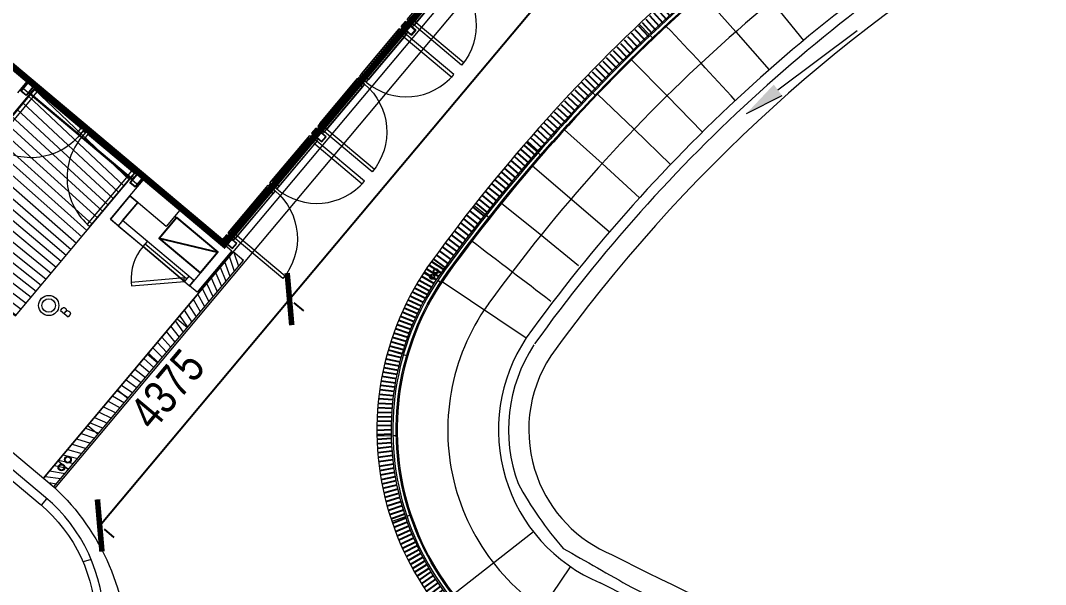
# Model space of a CAD drawing. Header units: millimetres. Extents: x 834140250 to 834644390, y 817877047 to 817987022.
# Drawn here: x 834621293 to 834636482, y 817934429 to 817942778 of the extents above; entities that cross this region are included whole.
import ezdxf

# ---------------------------------------------------------------- set-up
doc = ezdxf.new("R2010")
doc.units = ezdxf.units.MM
doc.header["$LTSCALE"] = 1000
doc.header["$MEASUREMENT"] = 0
doc.layers.get('Defpoints').update_dxf_attribs({"color": 150})
for name, color, linetype in [('3B52X-MAGP-P-L001_XB$0$VPA060_Hatch_Drainage', 8, 'Continuous'), ('3B52X-MAGP-P-L001_XB$0$VPA520_Drainage bldg', 8, 'Continuous'), ('3B52X-MAGP-P-L001_XB$0$VPA582_FS Equipment', 1, 'Continuous'), ('MGD031_1', 7, 'Continuous'), ('VPA040_Text', 3, 'Continuous')]:
    doc.layers.add(name, color=color, linetype=linetype)
doc.layers.add('3B52X-MAGP-P-ST01$0$VPA280_Structure', color=2, linetype='Continuous', lineweight=5)
doc.layers.add('VPAX', color=7, linetype='Continuous', lineweight=13)
doc.styles.add('1_2.5mm', font='arial.ttf', dxfattribs={"width": 0.8, "height": 0.0025})
doc.styles.add('3B52X-MAGP-P-L001_XB$0$adb-8094-p-ee002-n$0$Standard', font='romans.shx', dxfattribs={"width": 0.8})
doc.styles.add('Style-Arial', font='arial.ttf', dxfattribs={"width": 0.8})
doc.dimstyles.get("Standard").update_dxf_attribs({"dimtxt": 0.18, "dimasz": 0.18, "dimexe": 0.18, "dimexo": 0.06249999999999999, "dimgap": 0.09, "dimtad": 0, "dimtih": 1, "dimtoh": 1, "dimdec": 4, "dimzin": 1, "dimdsep": 46, "dimtxsty": '1_2.5mm', "dimcen": 0, "dimadec": 0, "dimazin": 0, "dimtfac": 1, "dimtdec": 4, "dimtofl": 0, "dimtmove": 0, "dimatfit": 3, "dimfxl": 0, "dimtolj": 1, "dimtzin": 1, "dimarcsym": 0})

# ---------------------------------------------------------------- blocks, each defined once
blk = doc.blocks.new('_ArchTick')
at = {"color": 0, "linetype": 'ByBlock', "const_width": 0.15}
blk.add_lwpolyline([(-0.5, -0.5), (0.5, 0.5)], dxfattribs=at)
blk = doc.blocks.new('*D54')
at = {"layer": 'Defpoints', "color": 0}
for p in [(834634519.1268456, 817949959.1521404), (834634663.26179, 817949838.2085614), (834625134.4275475, 817938774.9033966)]:
    blk.add_point(p, dxfattribs=at)
at = {"layer": 'MGD031_1', "color": 0, "lineweight": -2}
for p, q in [((834625278.5626574, 817938653.9596789), (834634663.26179, 817949838.2085614)), ((834634728.8699918, 817949783.1567434), (834634873.0049361, 817949662.2131644)), ((834625344.1706935, 817938598.9079998), (834625488.3058034, 817938477.9642819))]:
    blk.add_line(p, q, dxfattribs=at)
at = {"layer": 'MGD031_1', "color": 0, "lineweight": -2, "xscale": 547.6004642393601, "yscale": 547.6004642393601, "zscale": 547.6004642393601}
for p, rotation in [((834634663.26179, 817949838.2085614), 49.99999993868348), ((834625278.5626574, 817938653.9596789), 229.9999999386835)]:
    blk.add_blockref('_ArchTick', p, dxfattribs=dict(at, rotation=rotation))
at = {"layer": 'MGD031_1', "color": 0, "insert": (834629565.6082777, 817944586.1745124), "char_height": 500, "attachment_point": 5, "rotation": 49.999999938683494, "style": 'Style-Arial'}
blk.add_mtext('14600', dxfattribs=at)
blk = doc.blocks.new('*D56')
at = {"layer": 'Defpoints', "color": 0}
for p in [(834625134.4275477, 817938774.9033968), (834625278.5624917, 817938653.9598182), (834622322.2314562, 817935423.4589387)]:
    blk.add_point(p, dxfattribs=at)
at = {"layer": 'MGD031_1', "color": 0, "lineweight": -2}
for p, q in [((834622466.3665625, 817935302.5152239), (834625278.5624917, 817938653.9598182)), ((834625344.1706938, 817938598.908), (834625488.3056378, 817938477.9644213)), ((834622531.9746023, 817935247.4635417), (834622676.1097087, 817935126.5198269))]:
    blk.add_line(p, q, dxfattribs=at)
at = {"layer": 'MGD031_1', "color": 0, "lineweight": -2, "xscale": 547.6004642393601, "yscale": 547.6004642393601, "zscale": 547.6004642393601}
for p, rotation in [((834625278.5624917, 817938653.9598182), 49.99999993868348), ((834622466.3665625, 817935302.5152239), 229.9999999386835)]:
    blk.add_blockref('_ArchTick', p, dxfattribs=dict(at, rotation=rotation))
at = {"layer": 'MGD031_1', "color": 0, "insert": (834623467.0299459, 817937318.4375292), "char_height": 500, "attachment_point": 5, "rotation": 49.999999938683494, "style": 'Style-Arial'}
blk.add_mtext('4375', dxfattribs=at)
blk = doc.blocks.new('*U157')
at = {"layer": '3B52X-MAGP-P-L001_XB$0$VPA520_Drainage bldg'}
blk.add_line((-89.34540474414825, 59.91562592983246), (89.34540402889252, -59.91562628746033), dxfattribs=at)
blk = doc.blocks.new('*U158')
at = {"layer": '3B52X-MAGP-P-L001_XB$0$VPA060_Hatch_Drainage', "color": 0, "linetype": 'ByBlock', "lineweight": -2}
blk.add_blockref('*U157', (834241426.3301533, 817917556.9925019), dxfattribs=at)
for p, rotation in [((834241315.2418096, 817917396.494604), 2.699999999998734), ((834241351.4293351, 817917450.5733842), 1.799999999998909), ((834241388.4618287, 817917504.077084), 0.8999999999996349), ((834241211.8372742, 817917230.9419012), 5.399999999998726), ((834241245.4371675, 817917286.6653131), 4.49999999999863), ((834241279.9081811, 817917341.8540864), 3.599999999998584), ((834241116.346131, 817917060.701962), 8.09999999999884), ((834241147.283792, 817917117.9462856), 7.199999999998813), ((834241179.1167912, 817917174.6975995), 6.299999999998831), ((834241057.1871337, 817916944.7909002), 9.899999999997872), ((834241086.3114412, 817917002.9787527), 8.999999999998357), ((834240975.3472294, 817916767.5836052), 12.59999999999611), ((834241001.6981822, 817916827.0788046), 11.69999999999684), ((834241028.9803941, 817916886.1527616), 10.79999999999734), ((834240901.9457843, 817916586.717845), 15.29999999999482), ((834240925.4648767, 817916647.3882972), 14.39999999999533), ((834240949.9340374, 817916707.6818428), 13.4999999999956), ((834240857.7807816, 817916464.3061882), 17.09999999999487), ((834240879.3825637, 817916525.6854558), 16.19999999999487), ((834240798.7961727, 817916278.2389657), 19.79999999999392), ((834240817.4826148, 817916340.567678), 18.89999999999415), ((834240837.1457682, 817916402.5951868), 17.99999999999466), ((834240764.3716239, 817916152.7395171), 21.59999999999291), ((834240781.091053, 817916215.6244291), 20.69999999999342), ((834240733.9060944, 817916026.2206936), 23.39999999999215), ((834240748.6420107, 817916089.5997456), 22.49999999999265), ((834240695.6956546, 817915834.804504), 26.09999999998986), ((834240707.4296501, 817915898.8073541), 25.19999999999091), ((834240720.1675109, 817915962.6179987), 24.29999999999167), ((834240675.2505927, 817915706.2853979), 27.89999999998885), ((834240684.9684199, 817915770.6252402), 26.9999999999891), ((834240652.1762842, 817915512.461324), 30.59999999998815), ((834240658.8525019, 817915577.1875134), 29.69999999998866), ((834240666.5445707, 817915641.8008521), 28.79999999998862), ((834240641.8777404, 817915382.7342983), 32.39999999998714), ((834240646.517565, 817915447.6382543), 31.49999999998765), ((834240635.6591026, 817915252.7478001), 34.1999999999864), ((834240638.2579552, 817915317.7654703), 33.29999999998662), ((834240633.526508, 817915122.6301101), 35.99999999998511), ((834240634.0818238, 817915187.69733), 35.09999999998588), ((834240633.9932921, 817915057.5621951), 36.89999999998436), ((834240635.482061, 817914992.5096391), 37.79999999998387), ((834240637.9924474, 817914927.4884931), 38.69999999998309), ((834240641.523832, 817914862.5148), 39.59999999998233), ((834240646.0753431, 817914797.6045911), 40.49999999998182), ((834240651.6458582, 817914732.7738822), 41.39999999998103), ((834240658.2340024, 817914668.038669), 42.29999999998054), ((834240665.8381504, 817914603.4149241), 43.19999999998004), ((834240674.456426, 817914538.9185925), 44.09999999997954), ((834240684.0867027, 817914474.5655875), 44.99999999997929), ((834240694.7266045, 817914410.3717875), 45.89999999997879), ((834240706.373506, 817914346.3530313), 46.7999999999783), ((834240719.0245336, 817914282.5251144), 47.69999999997779), ((834240732.6765658, 817914218.9037856), 48.59999999997755), ((834240747.3262341, 817914155.5047423), 49.49999999997705), ((834240762.9699241, 817914092.3436275), 50.39999999997682), ((834240779.6037759, 817914029.436025), 51.29999999997631), ((834240797.2236851, 817913966.7974565), 52.19999999997579), ((834240815.8253046, 817913904.443377), 53.0999999999753), ((834240835.4040446, 817913842.3891716), 53.99999999997531), ((834240855.9550742, 817913780.6501511), 54.89999999997534), ((834240877.473323, 817913719.2415488), 55.7999999999751), ((834240899.9534814, 817913658.1785163), 56.69999999997513), ((834240923.390003, 817913597.4761199), 57.59999999997462), ((834240947.7771051, 817913537.149337), 58.49999999997439), ((834240973.1087705, 817913477.2130526), 59.39999999997443), ((834240999.378749, 817913417.6820549), 60.29999999997445), ((834241026.5805589, 817913358.5710322), 61.19999999997447), ((834241054.7074887, 817913299.8945693), 62.09999999997424), ((834241083.7525983, 817913241.6671438), 62.99999999997373), ((834241113.7087213, 817913183.9031224), 63.89999999997323), ((834241144.5684665, 817913126.6167576), 64.79999999997271), ((834241176.3242197, 817913069.822184), 65.69999999997222), ((834241208.9681457, 817913013.5334145), 66.5999999999717), ((834241242.4921901, 817912957.7643378), 67.49999999997148), ((834241276.8880813, 817912902.528714), 68.39999999997123), ((834241312.1473325, 817912847.8401716), 69.29999999997098), ((834241348.2612443, 817912793.7122042), 70.19999999997103), ((834241385.2209059, 817912740.1581672), 71.09999999997106), ((834241423.0171982, 817912687.1912742), 71.99999999997081), ((834241461.6407954, 817912634.8245939), 72.89999999997032), ((834241501.0821677, 817912583.071047), 73.79999999996981), ((834241541.3315837, 817912531.943403), 74.69999999996932), ((834241582.3791124, 817912481.4542768), 75.5999999999688), ((834241624.2146258, 817912431.616126), 76.4999999999683), ((834241666.8278017, 817912382.4412471), 77.39999999996832), ((834241710.2081261, 817912333.9417735), 78.29999999996835), ((834241754.3448952, 817912286.1296718), 79.19999999996838), ((834241799.2272192, 817912239.0167388), 80.0999999999684), ((834241844.844024, 817912192.6145988), 80.99999999996817), ((834241891.1840543, 817912146.934701), 81.89999999996766), ((834241938.2358763, 817912101.988316), 82.79999999996768), ((834241985.9878808, 817912057.7865341), 83.69999999996772), ((834242034.4282857, 817912014.340261), 84.59999999996721), ((834242083.545139, 817911971.6602167), 85.4999999999667), ((834242133.3263218, 817911929.7569315), 86.3999999999662), ((834242183.7595516, 817911888.6407448), 87.29999999996623), ((834242234.8323845, 817911848.3218013), 88.19999999996598), ((834242286.532219, 817911808.8100489), 89.09999999996602), ((834242338.8462992, 817911770.1152368), 89.99999999996604), ((834242391.7617171, 817911732.2469121), 90.89999999996553), ((834242445.2654169, 817911695.2144185), 91.79999999996502), ((834242499.344197, 817911659.026893), 92.69999999996479), ((834242553.9847146, 817911623.6932645), 93.59999999996481), ((834242609.1734879, 817911589.2222509), 94.49999999996484), ((834242664.8968998, 817911555.6223576), 95.39999999996486), ((834242721.1412015, 817911522.9018747), 96.29999999996461), ((834242777.8925154, 817911491.0688754), 97.1999999999644), ((834242835.136839, 817911460.1312144), 98.0999999999639), ((834242892.8600483, 817911430.0965246), 98.9999999999634), ((834242951.0479008, 817911400.9722171), 99.89999999996289), ((834243009.6860394, 817911372.7654775), 100.7999999999621), ((834243068.7599964, 817911345.4832656), 101.6999999999616)]:
    blk.add_blockref('*U157', p, dxfattribs=dict(at, rotation=rotation))
blk = doc.blocks.new('*U159')
at = {"layer": '3B52X-MAGP-P-L001_XB$0$VPA520_Drainage bldg'}
blk.add_line((53.53853273391724, -93.2195018529892), (-53.53853332996368, 93.21950149536133), dxfattribs=at)
blk = doc.blocks.new('*U160')
at = {"layer": '3B52X-MAGP-P-L001_XB$0$VPA060_Hatch_Drainage', "color": 0, "linetype": 'ByBlock', "lineweight": -2}
for p, rotation in [((834249307.8613896, 817924658.2218528), 0.1599999999971458), ((834249053.9110961, 817924506.9891671), 0.799999999996699), ((834249117.2400512, 817924545.0631278), 0.639999999996696), ((834249180.6750816, 817924582.9600924), 0.4799999999964213), ((834249244.215693, 817924620.6797655), 0.3199999999972718), ((834248801.6658955, 817924352.929323), 1.439999999995542), ((834248864.5656184, 817924391.708285), 1.279999999995954), ((834248927.5733871, 817924430.3114467), 1.119999999995625), ((834248990.6887105, 817924468.7385073), 0.9599999999963682), ((834248551.1572604, 817924196.0615426), 2.079999999995731), ((834248613.6199031, 817924235.5406673), 1.91999999999585), ((834248676.1925486, 817924274.8452097), 1.759999999995686), ((834248738.874709, 817924313.9748634), 1.599999999995253), ((834248302.4164467, 817924036.4053982), 2.719999999994973), ((834248364.4342158, 817924076.57976), 2.559999999995043), ((834248426.5639309, 817924116.5807791), 2.39999999999555), ((834248488.8051076, 817924156.4081434), 2.239999999995435), ((834248055.4744899, 817923873.9808103), 3.359999999995041), ((834248117.0396475, 817923914.8453965), 3.199999999995189), ((834248178.7186801, 817923955.5379012), 3.039999999995478), ((834248240.5111072, 817923996.0580071), 2.879999999995097), ((834247810.3622009, 817923708.8080444), 3.999999999991652), ((834247871.4670653, 817923750.3577564), 3.839999999991787), ((834247932.6877201, 817923791.7366695), 3.679999999993095), ((834247994.0236877, 817923832.9444613), 3.519999999994476), ((834247627.7471098, 817923583.1373628), 4.479999999990712), ((834247688.501748, 817923625.1975217), 4.319999999991976), ((834247749.3736032, 817923667.0878577), 4.159999999992085), ((834247385.9101894, 817923413.2050799), 5.119999999990057), ((834247446.1912308, 817923455.9412365), 4.959999999990179), ((834247506.5913787, 817923498.5088903), 4.799999999990324), ((834247567.1101624, 817923540.9077092), 4.639999999990514), ((834247205.7864016, 817923283.9889323), 5.59999999998846), ((834247265.7073061, 817923327.2285925), 5.439999999988603), ((834247325.7487248, 817923370.3007537), 5.279999999989253), ((834246967.317256, 817923109.3620633), 6.239999999983298), ((834247026.7514408, 817923153.2683351), 6.079999999983369), ((834247086.3080031, 817923197.0084643), 5.919999999984685), ((834247145.9864784, 817923240.58211), 5.759999999987124), ((834246789.7535968, 817922976.6498231), 6.719999999979266), ((834246848.8178719, 817923021.0524629), 6.559999999980636), ((834246908.0059122, 817923065.2899914), 6.399999999981914), ((834246554.7433447, 817922797.3950931), 7.359999999978137), ((834246613.3079631, 817922842.4547036), 7.199999999978308), ((834246671.9981833, 817922887.3505951), 7.039999999979012), ((834246730.8135474, 817922932.082418), 6.879999999979159), ((834246379.8076613, 817922661.2374697), 7.839999999977685), ((834246437.9927386, 817922706.7861229), 7.679999999978407), ((834246496.3047847, 817922752.1721153), 7.519999999979167), ((834246206.0187749, 817922523.6191036), 8.319999999976089), ((834246263.8202273, 817922569.653603), 8.159999999976867), ((834246321.7500067, 817922615.5265108), 7.999999999976944), ((834245976.1052356, 817922337.872391), 8.959999999973785), ((834246033.3888824, 817922384.5496534), 8.799999999975107), ((834246090.8026532, 817922431.066768), 8.639999999974659), ((834246148.3461002, 817922477.4233719), 8.479999999974796), ((834245805.039501, 817922196.8833624), 9.439999999973951), ((834245861.9300996, 817922244.0388796), 9.279999999974043), ((834245918.9521594, 817922291.0353446), 9.119999999973652), ((834245635.1609024, 817922054.4661812), 9.919999999974618), ((834245691.6544602, 817922102.0966436), 9.759999999974228), ((834245748.2808069, 817922149.5691607), 9.599999999973814), ((834245466.4813627, 817921910.6308427), 10.39999999997423), ((834245522.5739146, 817921958.7329074), 10.23999999997436), ((834245578.8005741, 817922006.6781449), 10.07999999997454), ((834245299.0127202, 817921765.3874416), 10.87999999997031), ((834245354.7003295, 817921813.9577328), 10.7199999999722), ((834245410.5233555, 817921862.3723257), 10.55999999997412), ((834245132.7667285, 817921618.746172), 11.35999999996755), ((834245188.0454869, 817921667.7812806), 11.19999999996769), ((834245243.4609616, 817921716.6618309), 11.03999999996897), ((834244967.7550553, 817921470.7173252), 11.83999999996707), ((834245022.6210833, 817921520.21381), 11.67999999996725), ((834245077.6251173, 817921569.5568871), 11.51999999996742)]:
    blk.add_blockref('*U159', p, dxfattribs=dict(at, rotation=rotation))
blk.add_blockref('*U159', (834249371.6116753, 817924695.5860617), dxfattribs=at)
for p, xscale, yscale, zscale, rotation in [((834244803.9892818, 817921321.3112906), 0.999999999998953, 0.999999999998953, 0.999999999998953, 12.3199999999649), ((834244858.4387285, 817921371.2656777), 0.9999999999989571, 0.9999999999989571, 0.9999999999989571, 12.15999999996509), ((834244913.0274615, 817921421.0678186), 0.9999999999989964, 0.9999999999989964, 0.9999999999989964, 11.99999999996639), ((834244641.4809015, 817921170.5385541), 0.9999999999989052, 0.9999999999989052, 0.9999999999989052, 12.7999999999633), ((834244695.5099454, 817921220.9473375), 0.9999999999989441, 0.9999999999989441, 0.9999999999989441, 12.63999999996464), ((834244749.6795462, 817921271.205047), 0.9999999999989484, 0.9999999999989484, 0.9999999999989484, 12.47999999996481), ((834244480.2413198, 817921018.4096974), 0.9999999999988576, 0.9999999999988576, 0.9999999999988576, 13.27999999996174), ((834244533.846169, 817921069.2693392), 0.9999999999988617, 0.9999999999988617, 0.9999999999988617, 13.11999999996187), ((834244587.592836, 817921119.97909), 0.9999999999988659, 0.9999999999988659, 0.9999999999988659, 12.959999999962), ((834244320.2818532, 817920864.9353974), 0.9999999999988614, 0.9999999999988614, 0.9999999999988614, 13.75999999996187), ((834244373.4587455, 817920916.242328), 0.9999999999988658, 0.9999999999988658, 0.9999999999988658, 13.59999999996201), ((834244426.7787063, 817920967.4005611), 0.9999999999988529, 0.9999999999988529, 0.9999999999988529, 13.4399999999616), ((834244161.613728, 817920710.1264254), 0.9999999999988483, 0.9999999999988483, 0.9999999999988483, 14.23999999996146), ((834244214.3589314, 817920761.8770442), 0.9999999999988529, 0.9999999999988529, 0.9999999999988529, 14.07999999996157), ((834244267.248444, 817920813.4801689), 0.9999999999988571, 0.9999999999988571, 0.9999999999988571, 13.91999999996172), ((834244004.2480803, 817920553.9936465), 0.9999999999988352, 0.9999999999988352, 0.9999999999988352, 14.719999999961), ((834244056.5578928, 817920606.1843213), 0.9999999999988395, 0.9999999999988395, 0.9999999999988395, 14.55999999996114), ((834244109.0132451, 817920658.2287161), 0.9999999999988441, 0.9999999999988441, 0.9999999999988441, 14.39999999996126), ((834243848.1959543, 817920396.5480186), 0.9999999999987874, 0.9999999999987874, 0.9999999999987874, 15.1999999999594), ((834243900.0667048, 817920449.1750865), 0.9999999999988265, 0.9999999999988265, 0.9999999999988265, 15.03999999996071), ((834243952.0842153, 817920501.6570989), 0.9999999999988308, 0.9999999999988308, 0.9999999999988308, 14.87999999996084), ((834243693.4683025, 817920237.8005918), 0.9999999999987569, 0.9999999999987569, 0.9999999999987569, 15.67999999995836), ((834243744.8963504, 817920290.8603592), 0.9999999999987612, 0.9999999999987612, 0.9999999999987612, 15.51999999995853), ((834243796.4723684, 817920343.7763057), 0.9999999999987832, 0.9999999999987832, 0.9999999999987832, 15.35999999995925), ((834243540.0759841, 817920077.7625077), 0.999999999998761, 0.999999999998761, 0.999999999998761, 16.1599999999585), ((834243591.0577201, 817920131.2512506), 0.9999999999987481, 0.9999999999987481, 0.9999999999987481, 15.99999999995808), ((834243642.1886257, 817920184.5974174), 0.9999999999987524, 0.9999999999987524, 0.9999999999987524, 15.83999999995823), ((834243388.0297648, 817919916.444998), 0.9999999999987133, 0.9999999999987133, 0.9999999999987133, 16.63999999995691), ((834243438.5616106, 817919970.3589625), 0.9999999999987349, 0.9999999999987349, 0.9999999999987349, 16.47999999995763), ((834243489.2438155, 817920024.1316055), 0.9999999999987567, 0.9999999999987567, 0.9999999999987567, 16.31999999995835), ((834243237.3403156, 817919753.8593847), 0.9999999999986133, 0.9999999999986133, 0.9999999999986133, 17.11999999995357), ((834243287.4187249, 817919808.1947869), 0.9999999999986352, 0.9999999999986352, 0.9999999999986352, 16.95999999995428), ((834243337.6486719, 817919862.3901323), 0.9999999999986742, 0.9999999999986742, 0.9999999999986742, 16.79999999995561), ((834243137.6396706, 817919644.7701051), 0.9999999999985698, 0.9999999999985698, 0.9999999999985698, 17.43999999995214), ((834243187.4138343, 817919699.3843491), 0.9999999999985746, 0.9999999999985746, 0.9999999999985746, 17.27999999995227), ((834242989.2349596, 817919480.0963868), 0.9999999999984875, 0.9999999999984875, 0.9999999999984875, 17.91999999994935), ((834243038.5498469, 817919535.1256964), 0.9999999999985095, 0.9999999999985095, 0.9999999999985095, 17.75999999995008), ((834243088.0182124, 817919590.0170786), 0.9999999999985484, 0.9999999999985484, 0.9999999999985484, 17.59999999995138), ((834242842.2150077, 817919314.1851892), 0.999999999998405, 0.999999999998405, 0.999999999998405, 18.3999999999466), ((834242891.0671573, 817919369.6257025), 0.9999999999984442, 0.9999999999984442, 0.9999999999984442, 18.2399999999479), ((834242940.0739353, 817919424.9295788), 0.9999999999984833, 0.9999999999984833, 0.9999999999984833, 18.07999999994921), ((834242696.5901331, 817919147.0481567), 0.9999999999983401, 0.9999999999983401, 0.9999999999983401, 18.87999999994441), ((834242744.9761164, 817919202.8959825), 0.9999999999983444, 0.9999999999983444, 0.9999999999983444, 18.71999999994459), ((834242793.5178674, 817919258.6084715), 0.9999999999983661, 0.9999999999983661, 0.9999999999983661, 18.55999999994527), ((834242600.2869774, 817919034.9482383), 0.9999999999983313, 0.9999999999983313, 0.9999999999983313, 19.19999999994415), ((834242648.3602947, 817919091.0654298), 0.9999999999983357, 0.9999999999983357, 0.9999999999983357, 19.03999999994426), ((834242457.0098951, 817918865.7942568), 0.9999999999983182, 0.9999999999983182, 0.9999999999983182, 19.6799999999437), ((834242504.6114045, 817918922.3122126), 0.9999999999983227, 0.9999999999983227, 0.9999999999983227, 19.51999999994385), ((834242552.3705561, 817918978.6970196), 0.9999999999983271, 0.9999999999983271, 0.9999999999983271, 19.35999999994398), ((834242315.1549251, 817918695.4459101), 0.9999999999983052, 0.9999999999983052, 0.9999999999983052, 20.15999999994323), ((834242362.281286, 817918752.3606633), 0.9999999999983095, 0.9999999999983095, 0.9999999999983095, 19.99999999994338), ((834242409.5663989, 817918809.1435932), 0.9999999999983139, 0.9999999999983139, 0.9999999999983139, 19.83999999994354), ((834242221.3799281, 817918581.2227099), 0.999999999998331, 0.999999999998331, 0.999999999998331, 20.4799999999441), ((834242268.1876837, 817918638.3997774), 0.9999999999983181, 0.9999999999983181, 0.9999999999983181, 20.31999999994369), ((834242081.9172199, 817918408.9103634), 0.999999999998318, 0.999999999998318, 0.999999999998318, 20.95999999994367), ((834242128.244333, 817918466.4775555), 0.9999999999983222, 0.9999999999983222, 0.9999999999983222, 20.79999999994383), ((834242174.7320234, 817918523.9151537), 0.9999999999983264, 0.9999999999983264, 0.9999999999983264, 20.63999999994401), ((834241943.9029493, 817918235.4357172), 0.9999999999982354, 0.9999999999982354, 0.9999999999982354, 21.43999999994095), ((834241989.7461687, 817918293.3889939), 0.9999999999982745, 0.9999999999982745, 0.9999999999982745, 21.27999999994223), ((834242035.7510451, 817918351.2140262), 0.9999999999982961, 0.9999999999982961, 0.9999999999982961, 21.11999999994296), ((834241852.7029108, 817918119.1462401), 0.9999999999981921, 0.9999999999981921, 0.9999999999981921, 21.75999999993947), ((834241898.2217447, 817918177.3546484), 0.9999999999981964, 0.9999999999981964, 0.9999999999981964, 21.59999999993962), ((834241717.1241776, 817917943.7615234), 0.9999999999981445, 0.9999999999981445, 0.9999999999981445, 22.23999999993785), ((834241762.1537743, 817918002.3492223), 0.9999999999981833, 0.9999999999981833, 0.9999999999981833, 22.07999999993916), ((834241807.3468027, 817918060.8109465), 0.9999999999981878, 0.9999999999981878, 0.9999999999981878, 21.91999999993929), ((834241627.5566835, 817917826.2100303), 0.9999999999980663, 0.9999999999980663, 0.9999999999980663, 22.55999999993526), ((834241672.2583641, 817917885.0483068), 0.9999999999981053, 0.9999999999981053, 0.9999999999981053, 22.39999999993659), ((834241494.4399191, 817917648.9494348), 0.9999999999980187, 0.9999999999980187, 0.9999999999980187, 23.03999999993368), ((834241538.6471144, 817917708.160134), 0.9999999999980401, 0.9999999999980401, 0.9999999999980401, 22.87999999993438), ((834241583.0194845, 817917767.2471528), 0.9999999999980447, 0.9999999999980447, 0.9999999999980447, 22.71999999993453), ((834241450.3982434, 817917589.6155167), 0.9999999999979967, 0.9999999999979967, 0.9999999999979967, 23.19999999993295)]:
    blk.add_blockref('*U159', p, dxfattribs=dict(at, xscale=xscale, yscale=yscale, zscale=zscale, rotation=rotation))
blk = doc.blocks.new('GFA_1F')
at = {"layer": 'VPAX', "ltscale": 500}
h = blk.add_hatch(color=253, dxfattribs=at)
h.dxf.hatch_style = 1
h.paths.add_polyline_path([(11976.9685857296, -12716.03760349751), (12381.42189228535, -12287.12008631229), (12503.6678674221, -12451.19693362713)])
h = blk.add_hatch(dxfattribs=at)
h.set_pattern_fill('ANSI31', color=253, scale=1000, angle=45, style=0)
h.set_pattern_definition([(140.0000000000381, (-1031.948882460594, 15606.92866778374), (-80.34845121075374, -95.75555538992569), [])])
h.paths.add_polyline_path([(421.3962346315384, -13538.2070555687), (-349.9488962888718, -14457.46038603783), (1143.837767720222, -15710.89622497559), (1979.461659193039, -14715.03845024109), (2943.643073558807, -13565.97178554535), (1449.856414079666, -12312.53595042229)])
h = blk.add_hatch(dxfattribs=at)
h.set_pattern_fill('ANSI31', color=253, scale=800, angle=45, style=0)
h.set_pattern_definition([(139.999999968345, (1045.888045191765, -18857.60675406456), (-64.27876101097665, -76.60444427638481), [])])
h.paths.add_polyline_path([(1560.117303967476, -18116.21299147606), (1713.326200008392, -18244.77050459385), (4525.522017598152, -14893.3258150816), (4372.313121438026, -14764.76830196381)])
h = blk.add_hatch(dxfattribs=at)
h.set_pattern_fill('ANSI31', color=253, scale=112.5, angle=145.2817630514551, style=0)
h.set_pattern_definition([(190.2817630514551, (863678636.690291, 147853480.8647578), (2.510002133089234, -13.83668296745602), [])])
edge = h.paths.add_edge_path()
edge.add_arc((7374.372630834579, -15050.87808525562), 30, 0, 360)
h = blk.add_hatch(dxfattribs=at)
h.set_pattern_fill('ANSI31', color=253, scale=112.5, angle=145.2817630514551, style=0)
h.set_pattern_definition([(190.2817630514551, (863678579.7361733, 147853398.6684778), (2.510002133089234, -13.83668296745602), [])])
edge = h.paths.add_edge_path()
edge.add_arc((7317.418513059616, -15133.07436537743), 30, 0, 360)
h = blk.add_hatch(dxfattribs=at)
h.set_pattern_fill('ANSI31', color=253, scale=150, angle=49.99999999756264, style=0)
h.set_pattern_definition([(94.99999999756257, (90317289.82446301, -1164839280.877129), (-18.67865058928975, -1.634170175724), [])])
edge = h.paths.add_edge_path()
edge.add_arc((1825.697650313377, -17955.28505599499), 40, 0, 360)
h = blk.add_hatch(dxfattribs=at)
h.set_pattern_fill('ANSI31', color=253, scale=150, angle=49.99999999756264, style=0)
h.set_pattern_definition([(94.99999999756257, (90317386.23964489, -1164839165.967979), (-18.67865058928975, -1.634170175724), [])])
edge = h.paths.add_edge_path()
edge.add_arc((1922.112832188606, -17840.37590658665), 40, 0, 360)
at = {"layer": '3B52X-MAGP-P-L001_XB$0$VPA582_FS Equipment', "color": 253}
blk.add_lwpolyline([(3271.889345288277, -14559.37711906433), (4141.839943766594, -14767.18942928314), (3884.724899888039, -15073.60720658302), (3271.889345288277, -14559.37711906433), (3529.004389166832, -14252.95934164524), (4141.839943766594, -14767.18942928314)], dxfattribs=at)
at = {"layer": '3B52X-MAGP-P-ST01$0$VPA280_Structure', "color": 253, "ltscale": 500}
blk.add_lwpolyline([(2841.234525322914, -13936.93336081505), (3066.210188627243, -13668.81780564785), (3602.441299080849, -14118.76913225651), (3377.465635180473, -14386.88468778133)], close=True, dxfattribs=at)
at = {"layer": 'VPAX', "color": 253, "ltscale": 500}
for p, q in [((7083.241289615631, -11370.66457426548), (7610.715159535408, -10742.04569494724)), ((10536.616096735, -11546.47310817242), (10388.4305588007, -11390.69748008251)), ((6272.370888948441, -12126.99957072735), (6799.844758868217, -11498.3806912899)), ((13618.4100779295, -11493.07641720772), (12442.54487967491, -12369.1585098505)), ((6903.260758638382, -11585.15701854229), (6375.786889076233, -12213.77589797974)), ((5654.914611577988, -12862.87126612663), (6182.380622625351, -12234.24579298496)), ((9684.711163282394, -12396.14767289162), (9529.324542403221, -12247.55427455902)), ((1499.642712116241, -12354.32500302792), (2146.956860184669, -12897.4726742506)), ((6285.796622276306, -12321.02212011814), (5758.330611824989, -12949.64759349823)), ((11976.96858584881, -12716.03760397434), (12503.6678674221, -12451.19693362713)), ((2060.180532693863, -13000.88867413998), (1412.866384744644, -12457.74100351334)), ((2098.482754945755, -13033.02805566788), (2129.131124615669, -13058.73170399666)), ((2254.203082323074, -12987.46294057369), (2900.69247508049, -13529.9319524765)), ((2813.916147947311, -13633.34795224667), (2167.426754951477, -13090.8789409399)), ((5474.934080839157, -13077.36371016502), (4947.452352762222, -13705.97599518299)), ((5050.868352770805, -13792.75232255459), (5578.35008084774, -13164.14003813267)), ((8883.858297586441, -13293.78250968456), (8711.701916694641, -13144.08088028431)), ((4857.462087512016, -13813.22221827507), (4329.988217830658, -14441.84109807014)), ((4433.404217481613, -14528.61742532253), (4960.87808740139, -13899.9985460043)), ((8111.518268704414, -14215.78031134605), (7937.392316699028, -14078.27109515667)), ((3034.587996959686, -14686.60946536064), (3647.42354619503, -15200.8395575285)), ((3711.702313661575, -15124.2351089716), (3098.866761565208, -14610.005017519)), ((7384.160356044769, -15177.1711165905), (7204.782828569412, -15058.65526473522)), ((7468.124068975449, -15204.4377117157), (8714.686568975449, -16038.7502117157)), ((3542.230125188828, -15754.02897584438), (3695.439006567001, -15882.58650660515)), ((6874.218490600586, -16281.6656922102), (6667.667411327362, -16221.99886655807)), ((3100.590583443642, -16280.35442650318), (3253.799471855164, -16408.91194844246)), ((2658.951100111008, -16806.679926157), (2812.159996032715, -16935.23743963242)), ((2217.311571717262, -17333.0053576231), (2370.520459532738, -17461.56288027763)), ((6716.646387577057, -17487.94848811626), (6501.697063207626, -17492.55589020252)), ((1775.671356081963, -17859.33021473885), (1928.880237579346, -17987.88774549961)), ((6925.766529679298, -18686.37017214298), (6721.958305239677, -18754.83410549164)), ((8820.397540807724, -18910.14036417007), (7638.522002696991, -19833.82340216637)), ((8528.724630236626, -20667.19529414177), (9371.21781873703, -19428.87521147728))]:
    blk.add_line(p, q, dxfattribs=at)
for points in [[(1564.192783951759, -18111.3620634079), (15335.91751992702, -1698.859773397446)], [(1728.407201170921, -18265.69561243057), (15504.20451593399, -1848.340036392212)], [(11864.21781897545, -10479.4064617157), (12346.81156897545, -11053.5627117157), (12822.96781897545, -11633.0002117157)], [(6947.68590760231, -11322.19046676159), (7539.43854868412, -10616.96713125706), (7642.846692323685, -10703.73686683178), (7051.094058513641, -11408.9601880312), (6947.68590760231, -11322.19046676159)], [(11319.87406897545, -10944.9689617157), (11818.59281897545, -11505.1252117157), (12310.84281897545, -12071.0314617157)], [(6997.677282333374, -11298.867847085), (6979.825289726257, -11283.88824677467), (6947.68590927124, -11322.19046926498), (7051.101909160614, -11408.96679639816), (7083.24128973484, -11370.66457414627), (7016.062349081039, -11314.294749856)], [(7083.249145507812, -11370.67117154598), (7788.480328321457, -11962.43039655685), (7756.325233459473, -12000.71942698956), (7051.0940502882, -11408.96020209789), (7083.249145388603, -11370.67117142677)], [(6831.984137535095, -11460.07846724987), (6240.231497645378, -12165.30180358887), (6343.63964164257, -12252.07153856754), (6935.392268657684, -11546.84821164608), (6831.984137535095, -11460.07846724987)], [(6817.696751236916, -11513.36029160023), (6799.844758749008, -11498.38069140911), (6831.984139323235, -11460.07846903801), (6935.400139212608, -11546.85479652882), (6903.260758638382, -11585.15701854229), (6836.08181810379, -11528.78719425201)], [(607.2075281143188, -11605.46957921982), (1220.043081521988, -12119.69966757298), (1220.043081521988, -12119.69966745377), (1334.949747800827, -12216.11780869961), (1174.252846598625, -12407.62891757488)], [(6903.268620014191, -11585.1636095047), (7608.499802470207, -12176.92283499241), (7640.623462677002, -12138.60742795467), (6935.392280340195, -11546.84820210934), (6903.268619894981, -11585.16360938549)], [(10584.86255097389, -11597.19075465202), (10550.40079796314, -11560.96386444569)], [(10271.71781897545, -11921.3127117157), (10801.43656897545, -12452.5002117157), (11324.71781897545, -12989.5939617157)], [(6290.222881317139, -12141.97917115688), (6272.370888710022, -12126.99957072735), (6240.231508016586, -12165.30179309845), (6343.647508144379, -12252.07812035084), (6375.786888599396, -12213.77589797974), (6308.607948064804, -12157.40607380867)], [(3066.210188508034, -13668.81780576706), (1334.949748635292, -12216.11780762672)], [(1334.949748754501, -12216.11780977249), (3066.210189223289, -13668.81780493259)], [(6214.520003080368, -12195.9435697794), (5622.767363071442, -12901.16690599918), (5726.175507187843, -12987.93664121628), (6317.928134202957, -12282.71331417561), (6214.520003080368, -12195.9435697794)], [(6200.232615709305, -12249.22539329529), (6182.380623340607, -12234.24579298496), (6214.520004034042, -12195.94357073307), (6317.936003804207, -12282.71989834309), (6285.796623110771, -12321.02212035656), (6218.61768257618, -12264.65229606628)], [(6222.122867226601, -12202.3231304884), (6241.403364062309, -12179.34550642967), (6248.68184697628, -12185.45287299156), (6237.433061599731, -12198.85866653919), (6241.300480008125, -12202.10372233391), (6235.194052457809, -12209.38128983974), (6249.776206970215, -12221.61715900898), (6258.614544987679, -12211.08402764797), (6260.146634459496, -12212.36960184574), (6249.38305747509, -12225.19714617729)], [(1413.684542417526, -12458.42751979828), (806.9301753044128, -13181.5292160511), (768.6411452293396, -13149.37412130833), (1375.395511865616, -12426.27242457867), (1413.684542298317, -12458.42751955986)], [(2969.792047142982, -13783.72447216511), (1238.531607151031, -12331.02447402477)], [(1484.663111805916, -12372.17699599266), (1499.642712116241, -12354.32500350475), (1461.340489864349, -12322.18562304974), (1374.564162611961, -12425.60162293911), (1412.866384983063, -12457.74100351334), (1469.236209154129, -12390.56206297874)], [(2185.252499699593, -12929.6199246645), (1461.340489268303, -12322.18562352657), (1374.570754051208, -12425.59376752377), (2098.482754945755, -13033.02805566788), (2185.252499699593, -12929.6199246645)], [(9735.302156090736, -12444.52691888809), (9699.165732622147, -12409.97031462193)], [(9768.749068975449, -12431.2814617157), (10313.03031897545, -12947.3127117157), (10851.49906897545, -13469.4064617157)], [(2131.977259874344, -12915.32466757298), (2146.956860303879, -12897.47267520428), (2185.259082436562, -12929.6120557785), (2098.482754826546, -13033.02805566788), (2060.180532574654, -13000.88867485523), (2116.550357103348, -12933.70973443985)], [(5672.766604423523, -12877.85086655617), (5654.914612054825, -12862.87126624584), (5622.775231361389, -12901.17348849773), (5726.191231489182, -12987.94981563091), (5758.330611944199, -12949.64759337902), (5691.151671290398, -12893.27776920795)], [(2239.223482012749, -13005.3149330616), (2254.203082323074, -12987.46294057369), (2215.900860071182, -12955.32356011868), (2129.124532818794, -13058.73956000805), (2167.426754951477, -13090.87894058228), (2223.796579122543, -13023.70000004768)], [(2938.994709134102, -13562.07134270668), (2215.900860071182, -12955.32356011868), (2129.131124854088, -13058.73170411587), (2852.224964380264, -13665.47947371006), (2938.994709134102, -13562.07134270668)], [(2176.81632065773, -13001.90270030499), (2153.781567692757, -12982.57426667213), (2159.888934016228, -12975.29578375816), (2173.294727563858, -12986.54456913471), (2176.539783596992, -12982.67715060711), (2183.817351102829, -12988.78357827663), (2196.053220033646, -12974.20142352581), (2185.520088672638, -12965.36308562756), (2186.805662870407, -12963.83099615574), (2199.690336108208, -12974.64250981808)], [(2178.879522800446, -12937.21491909027), (2201.85714673996, -12956.49541592598), (2195.749780297279, -12963.77389872074), (2182.34398663044, -12952.5251134634), (2179.098930835724, -12956.3925318718), (2171.821363210678, -12950.28610432148), (2159.585494160652, -12964.86825883389), (2170.11862552166, -12973.70659673214), (2168.833051085472, -12975.23868620396), (2156.00550699234, -12964.47510933876)], [(4915.312972187996, -13744.27821838856), (5507.065613031387, -13039.05488264561), (5610.473756670952, -13125.82461822033), (5018.721123099327, -13831.04793953896), (4915.312972187996, -13744.27821838856)], [(5492.786073446274, -13092.34331095219), (5474.934080958366, -13077.36371064186), (5507.073461532593, -13039.06148850918), (5610.489461302757, -13125.83781588078), (5578.350080609322, -13164.14003813267), (5511.17114007473, -13107.7702139616)], [(5758.330609321594, -12949.6475969553), (6463.561792135239, -13541.40682208538), (6431.406697273254, -13579.69585239887), (5726.175514221191, -12987.936627388), (5758.330609202385, -12949.64759683609)], [(9280.374068975449, -12955.2814617157), (9838.842818975449, -13455.9064617157), (10392.03031897545, -13962.3752117157)], [(5578.350083708763, -13164.14003503323), (6283.581266283989, -13755.89926028252), (6315.704926609993, -13717.58385324478), (5610.473744153976, -13125.82462763786), (5578.350083589554, -13164.14003491402)], [(8926.764225244522, -13331.09211909771), (8889.033995628357, -13298.2831299305)], [(8807.030318975449, -13492.8752117157), (9391.311568975449, -13988.3127117157), (9946.686568975449, -14468.1564617157)], [(2813.909556984901, -13633.35581338406), (2207.155190110207, -14356.45750975609), (2245.470597147942, -14388.58116996288), (2852.224964380264, -13665.47947382927), (2813.909557104111, -13633.35581338406)], [(2885.712874889374, -13547.78394472599), (2900.69247508049, -13529.93195223808), (2938.994697570801, -13562.07133293152), (2852.218370079994, -13665.48733270168), (2813.916147828102, -13633.34795200825), (2870.285972118378, -13566.16901147366)], [(4297.848836898804, -14480.14332020283), (4889.601477622986, -13774.91998445988), (4993.00962126255, -13861.6897200346), (4401.256987810135, -14566.91304147243), (4297.848836898804, -14480.14332020283)], [(4875.314079880714, -13828.2018185854), (4857.462087512016, -13813.22221827507), (4889.601467967033, -13774.91999614239), (4993.017467856407, -13861.69632351398), (4960.87808740139, -13899.99854564667), (4893.699146866798, -13843.6287214756)], [(4922.915835380554, -13750.65777814388), (4903.635316371918, -13773.63538348675), (4910.913793444633, -13779.74275672436), (4922.162592053413, -13766.33697426319), (4926.029918193817, -13769.58213984966), (4932.136553287506, -13762.30474627018), (4946.718696594238, -13774.54062879086), (4937.880348443985, -13785.07375144958), (4939.4124366045, -13786.35932743549), (4950.176025986671, -13773.53179383278)], [(4936.180608272552, -13814.00453543663), (4955.50906431675, -13790.96980118752), (4948.230587244034, -13784.8624278307), (4936.981788992882, -13798.26821053028), (4933.11446249485, -13795.02304494381), (4927.00782752037, -13802.30043852329), (4912.425684332848, -13790.06455588341), (4921.26403260231, -13779.53143298626), (4919.731944561005, -13778.24585711956), (4908.920418143272, -13791.13051962852)], [(4965.304345369339, -13720.95559644699), (4947.452352762222, -13705.97599625587), (4915.312972307205, -13744.27821838856), (5018.728972434998, -13831.05454576015), (5050.868353009224, -13792.75232326984), (4983.689412117004, -13736.3824993372)], [(3034.587997198105, -14686.60946524143), (3098.866758823395, -14610.00502097607), (2731.165530204773, -14301.46705508232), (2956.141191840172, -14033.35150206089), (2841.234525680542, -13936.93336033821), (2584.119481682777, -14243.35113728046), (2551.980101585388, -14281.65335857868), (3034.587994337082, -14686.6094686985)], [(3602.441298961639, -14118.7691321373), (4353.164751529694, -14748.70090425014), (3838.934663057327, -15361.5364574194), (3724.027997374535, -15265.11831688881)], [(8349.030318975449, -14043.5939617157), (8920.436568975449, -14501.8127117157), (9488.592818975449, -14963.9689617157)], [(3506.023157477379, -14233.67579865456), (4141.839943766594, -14767.18942940235), (3724.027994036674, -15265.118314147)], [(8161.058064579964, -14254.90244352818), (8121.818459630013, -14223.91448760033)], [(4347.840210199356, -14456.82069814205), (4329.988217830658, -14441.84109783173), (4297.848836898804, -14480.14332020283), (4401.264837026596, -14566.91964757442), (4433.404217481613, -14528.61742508411), (4366.225276947021, -14472.24760091305)], [(4433.412073373795, -14528.62402260303), (5138.643256306648, -15120.38324773312), (5106.488161325455, -15158.67227804661), (4401.256978154182, -14566.91305303574), (4433.412073135376, -14528.62402260303)], [(3647.423552393913, -15200.83955359459), (3034.587997198105, -14686.60946536064)], [(3679.562933206558, -15162.53733122349), (3066.727378129959, -14648.30724322796)], [(3711.702313661575, -15124.23510885239), (3098.866758823395, -14610.00502097607)], [(1560.110339522362, -18116.22129142284), (4372.305487036705, -14764.776065588)], [(1560.118679642677, -18116.21739172935), (4372.313835501671, -14764.77215588093)], [(7442.569274663925, -15215.76225399971), (7400.852354168892, -15188.1996243)], [(6941.472185492516, -16301.09340238571), (6893.436260104179, -16287.21716809273)], [(6786.631613492966, -17486.44836688042), (6736.643095850945, -17487.5198622942)], [(1531.174711227417, -18516.3060759306), (1611.528548598289, -18420.54410159588)], [(6992.12239575386, -18664.07968986034), (6944.725186944008, -18680.00151717663)], [(2266.972163081169, -19319.57001316547), (2145.809480905533, -19354.0569716692)]]:
    blk.add_lwpolyline(points, dxfattribs=at)
for points in [[(2457.051896929741, -25046.24331796169), (2457.027939558029, -20260.67546820641, 0.2216933494231874), (1590.787894248962, -18403.0298345089), (-13096.47019803524, -6078.956970572472), (-12967.91267597675, -5925.74808204174), (1719.047433137894, -18249.57119166851, -0.2121589479348903), (2807.051896929741, -20794.59185576439), (2807.051896929741, -25046.24231672287)], [(15292.76734626293, -7732.485160946846, 0.1057508932513776), (7311.678952813148, -14904.38259637356, 0.4792719776793941), (9052.289662122726, -21297.35233879089, 0.04057048547344649), (13044.06871414185, -22664.71469497681, 0.4891492366213346), (17157.05189657211, -19466.4247853756), (17157.05189716816, -10490.82275116444), (15495.75443172455, -7615.270371198654), (15309.58971703053, -7722.823609113693), (16939.36954510212, -10543.8218716383), (16942.05189681053, -19466.4247853756, -0.488795922140196), (13097.03580021858, -22456.34126150608, -0.04057026688731129), (9138.210309386253, -21100.26697087288, -0.4798824279725447), (7490.369761705399, -15024.21384859085, -0.1056711409387825), (15399.84441244602, -7918.924164295197)], [(15348.87165558338, -7971.37250649929, 0.1051561957352434), (7501.837751746178, -15042.45732665062, 0.4792719777032884), (9146.202927827835, -21081.93344819546, 0.04057048547393158), (13101.96297109127, -22436.95768630505, 0.4891492366246736), (16922.05189692974, -19466.4247853756), (16922.05189299583, -10571.25348222256), (16872.05189299583, -10571.25348222256), (16872.05189681053, -19466.4247853756, -0.4891492366063562), (13114.28089809418, -22388.49874830246, -0.04057048547277459), (9166.184473752975, -21036.09964156151, -0.4792719776902147), (7542.297070741653, -15071.8349288702, -0.1051562830957153), (15373.88291418552, -8014.667274594307)], [(13117.9762762785, -22373.96106684208, 0.4891492366358117), (16857.05189704895, -19466.4247853756), (16857.05189728737, -10571.25348246098), (15385.99728167057, -8024.993897557259, 0.1051043985721122), (7554.434866547585, -15080.64820945263, 0.4792719776667974), (9172.178937673569, -21022.34949946404, 0.04057048547216079), (13117.97625160217, -22373.96116411686, 1.000485438564128)]]:
    blk.add_lwpolyline(points, format="xyb", close=True, dxfattribs=at)
for points in [[(-13176.81864929199, -6174.712525963783), (1510.43944311142, -18498.785389781, -0.2216933494237365), (2332.027939677238, -20260.67609381676), (2332.051896929741, -25046.24394369125)], [(13117.97627615929, -22373.96106684208, 0.4891492366358117), (16857.05189692974, -19466.4247853756), (16857.05189716816, -10571.25348246098), (15385.99728155136, -8024.993897557259, 0.1051043985721122), (7554.434866428375, -15080.64820945263, 0.4792719776667974), (9172.17893755436, -21022.34949946404, 0.04057048547216079), (13117.97625148296, -22373.96116411686)], [(16213.05039608479, -9456.437202215195, 0.1064156891680572), (8835.815414905548, -16127.35379517078, 0.1062681382701197)], [(7642.854539871216, -10703.74347257614, -0.4142135622522057), (7756.325233340263, -12000.71942710876, -0.3986640772868351)], [(6343.647508382797, -12252.07812023163, 0.4142135622522057), (7640.623462915421, -12138.60742783546, 0.3986640772868351)], [(6317.936003804207, -12282.71989810467, -0.4142135622522057), (6431.406697154045, -13579.69585239887, -0.3986640772868351)], [(2098.482754945755, -13033.02805542946, -0.4142135626655697), (768.641144990921, -13149.37412106991, -0.3986640772868351)], [(2129.124532938004, -13058.73956000805, 0.4142135626655697), (2245.47059738636, -14388.58117008209, 0.3986640772868351)], [(5018.728972196579, -13831.05454564095, 0.4142135622522057), (6315.704926729202, -13717.58385312557, 0.3986640772868351)], [(4993.017467737198, -13861.69632351398, -0.4142135622522057), (5106.488161206245, -15158.67227816582, -0.3986640772868351)], [(3034.587999105453, -14686.60946643353, 0.2034222945469556), (2860.767869234085, -15221.67770957947)], [(8826.834822535515, -16141.35665309429, 0.2373482762888915), (8592.09918320179, -18195.10960412025, -0.1779794571242163)], [(9077.794255971909, -16305.73232877254, 0.2373482762764353), (8873.676733016968, -18091.6007475853, 0.2373482762764353)], [(8592.09918320179, -18195.10960412025, 0.05534442212519593), (9262.501262426376, -19155.04335272312, 0.0006353654475550399), (10272.60620510578, -19728.74795007706, 0.03117000944532089), (15540.15831887722, -21949.8000638485, 0.03117000944532089)]]:
    blk.add_lwpolyline(points, format="xyb", dxfattribs=at)
for points in [[(7010.904532313347, -11557.99421322346), (7075.1832934618, -11481.38976871967), (6921.974404811859, -11352.83224666119), (6857.695643782616, -11429.43669128418)], [(7075.18329167366, -11481.38976669312), (7010.904530525208, -11557.99421131611), (6857.695641875267, -11429.43668949604), (6921.974402666092, -11352.83224511147)], [(7010.288248300552, -11550.9500528574), (7068.139133214951, -11482.00605273247), (6922.590688824654, -11359.87640702724), (6864.739804029465, -11428.82040715218)], [(7068.139131188393, -11482.00605094433), (7010.288246512413, -11550.95005095005), (6864.739802122116, -11428.82040524483), (6922.590687036514, -11359.87640535831)], [(6299.372060418129, -12167.93189704418), (6845.081255912781, -11518.06295096874), (6826.695574402809, -11502.63678121567), (6280.987608671188, -12152.50426208973)], [(1302.147784233093, -12449.6751486063), (1225.543339729309, -12385.39638745785), (1354.100861549377, -12232.18749892712), (1430.705305814743, -12296.46625995636)], [(1302.147784233093, -12449.6751486063), (1225.543339729309, -12385.39638745785), (1354.100861549377, -12232.18749892712), (1430.705305814743, -12296.46625995636)], [(1301.531499624252, -12442.63098835945), (1232.587499856949, -12384.78010332584), (1354.717145681381, -12239.23165917397), (1423.661145687103, -12297.08254432678)], [(1301.531499624252, -12442.63098835945), (1232.587499856949, -12384.78010332584), (1354.717145681381, -12239.23165917397), (1423.661145687103, -12297.08254432678)], [(5681.907925128937, -12903.79699838161), (6227.617120504379, -12253.92805242538), (6209.231439113617, -12238.50188267231), (5663.523473262787, -12888.36936354637)], [(421.3962346315384, -13538.2070555687), (-349.9488962888718, -14457.46038603783), (1143.837767720222, -15710.89622497559), (1979.461659193039, -14715.03845024109), (2943.643073558807, -13565.97178554535), (1449.856414079666, -12312.53595042229)], [(1458.716980218887, -12381.31831681728), (2127.274601221085, -12942.70917212963), (2142.700771093369, -12924.32349073887), (1474.144615054131, -12362.93386507034)], [(2213.270756721497, -13014.46411216259), (2881.010216355324, -13575.16844892502), (2896.436386227608, -13556.78276753426), (2228.69839155674, -12996.07966041565)], [(5685.985996007919, -13136.97063851357), (5750.264757156372, -13060.36619400978), (5597.05586874485, -12931.8086720705), (5532.777107834816, -13008.41311645508)], [(5685.985996007919, -13136.97063851357), (5750.264757156372, -13060.36619400978), (5597.05586874485, -12931.8086720705), (5532.777107834816, -13008.41311645508)], [(5685.369712352753, -13129.92647814751), (5743.220597028732, -13060.98247814178), (5597.672152876854, -12938.85283243656), (5539.821267962456, -13007.79683244228)], [(5685.369712352753, -13129.92647814751), (5743.220597028732, -13060.98247814178), (5597.672152876854, -12938.85283243656), (5539.821267962456, -13007.79683244228)], [(5519.92539870739, -13096.84025621414), (4974.690829396248, -13747.10746061802), (4956.306377649307, -13731.67982530594), (5501.539717793465, -13081.41408622265)], [(2917.683397650719, -13805.27048683167), (2841.078953266144, -13740.99172580242), (2969.636475205421, -13587.78283727169), (3046.240919470787, -13652.06159830093)], [(2917.683397650719, -13805.27048683167), (2841.078953266144, -13740.99172580242), (2969.636475205421, -13587.78283727169), (3046.240919470787, -13652.06159830093)], [(2917.067113518715, -13798.22632658482), (2848.123113512993, -13740.37544167042), (2970.252759456635, -13594.82699751854), (3039.196759343147, -13652.67788255215)], [(2917.067113518715, -13798.22632658482), (2848.123113512993, -13740.37544167042), (2970.252759456635, -13594.82699751854), (3039.196759343147, -13652.67788255215)], [(4902.461263179779, -13832.70535767078), (4357.226693868637, -14482.97256207466), (4338.842242240906, -14467.54492688179), (4884.075582385063, -13817.27918767929)], [(2841.234525322914, -13936.93336081505), (2956.141191840172, -14033.35150194168), (2666.886765956879, -14378.07149922848), (2551.980101585388, -14281.65335857868)], [(2731.165528655052, -14301.46705389023), (2666.886765956879, -14378.07149922848), (3034.587994217873, -14686.6094686985), (3098.866758465767, -14610.00502049923)], [(4361.067460298538, -14715.94706404209), (4425.346221208572, -14639.34261977673), (4272.137332677841, -14510.78509795666), (4207.858571767807, -14587.38954234123)], [(4361.067460298538, -14715.94706404209), (4425.346221208572, -14639.34261977673), (4272.137332677841, -14510.78509795666), (4207.858571767807, -14587.38954234123)], [(4360.451176166534, -14708.90290391445), (4418.302061080933, -14639.95890390873), (4272.753616809845, -14517.8292580843), (4214.902731895447, -14586.77325820923)], [(4360.451176166534, -14708.90290391445), (4418.302061080933, -14639.95890390873), (4272.753616809845, -14517.8292580843), (4214.902731895447, -14586.77325820923)], [(1560.117303967476, -18116.21299147606), (1713.326200008392, -18244.77050459385), (4525.522017598152, -14893.3258150816), (4372.313121438026, -14764.76830196381)], [(2864.937487602234, -15269.29820537567), (3647.4235496521, -15200.83955335617), (3643.065762996674, -15151.02981877327), (2860.579701066017, -15219.48847043514)], [(3788.306756854057, -15188.51386880875), (3711.702312469482, -15124.23510801792), (3647.423550248146, -15200.83955252171), (3724.027996659279, -15265.11831462383)]]:
    blk.add_lwpolyline(points, close=True, dxfattribs=at)
for centre, radius in [((6934.317413568497, -11519.83815586567), 16.49999982309191), ((7024.307698845863, -11412.59191024303), 16.49999982309191), ((1370.93904876709, -12398.80741250515), 16.49999982309191), ((5699.397021055222, -12991.57492959499), 16.49999982309191), ((5609.406735658646, -13098.82117533684), 16.49999982309191), ((2879.235010504723, -13664.40460729599), 16.49999982309191), ((4374.470626711845, -14570.54476153851), 16.49999982309191), ((7374.372630834579, -15050.87808525562), 37.5), ((7374.372630834579, -15050.87808525562), 30), ((7317.418513059616, -15133.07436537743), 37.5), ((7317.418513059616, -15133.07436537743), 30), ((1637.618859291077, -15558.03351283073), 150), ((1637.618859291077, -15558.03351283073), 99.99999999999997), ((1825.697650313377, -17955.28505599499), 50), ((1825.697650313377, -17955.28505599499), 40), ((1922.112832188606, -17840.37590658665), 50), ((1922.112832188606, -17840.37590658665), 40)]:
    blk.add_circle(centre, radius, dxfattribs=at)
for centre, radius, start, end in [((28067.31156897545, -29975.0939617157), 24600, 120.0164774374933, 144.0164626530927), ((28067.31156873703, -29975.09396147728), 23850.00246283336, 120.0164774374933, 144.2414628900941), ((28018.79560422897, -29926.80535948277), 23330.73406426936, 119.9725108820037, 144.2703001108424), ((-35421.37593102455, -55494.8752117157), 63855.14395377521, 42.29543652962931, 43.64138222412861), ((-127532.5790560246, -193646.9064617157), 224497.416151208, 52.51833527262333, 52.8933605108644), ((10750.74845147133, -17401.46903574467), 3199.968125376571, 146.2059513511118, 247.3534116738646), ((10750.74906897545, -17401.4689617157), 3200, 144.0164626530927, 146.2059570272876), ((10750.74845147133, -17401.46903574467), 2449.968125376571, 146.2059513511118, 247.3534116738646), ((10750.83048260212, -17401.55270075798), 1999.968126090932, 200.1835951938643, 247.492933601164), ((30715.54009878635, 21414.53180480003), 45642.99633312212, 242.9875927300749, 250.9588241701141), ((30703.00805258751, 21368.32269442081), 46045.17415474365, 243.0046101302873, 250.5604107237972)]:
    blk.add_arc(centre, radius, start, end, dxfattribs=at)
for name in ['*U160', '*U158']:
    blk.add_blockref(name, (-834234025.3057957, -817932521.2907242), dxfattribs=at)
at = {"layer": 'VPAX', "color": 253, "ltscale": 500, "style": '3B52X-MAGP-P-L001_XB$0$adb-8094-p-ee002-n$0$Standard', "width": 0.8}
blk.add_text('B', height=150, rotation=50.00000349318146, dxfattribs=at).set_placement((1911.785677552223, -15743.44349884987))

msp = doc.modelspace()

# ---------------------------------------------------------------- linework, layer by layer
at = {"layer": 'VPA040_Text', "color": 2, "ltscale": 500, "const_width": 100}
msp.add_lwpolyline([(834610224.3770392, 817951285.9212877), (834621183.9057858, 817964346.9790424), (834634061.1127373, 817953541.7193896), (834632486.2832406, 817951664.9104571), (834633696.6413041, 817950649.2994465), (834624311.9342884, 817939465.0571954), (834618689.1681266, 817944183.1182003), (834617017.9203409, 817942191.4026496), (834613551.5690705, 817945100.0163922), (834613680.1264272, 817945253.2250835), (834613067.290824, 817945767.4552137), (834612938.7336302, 817945614.246716), (834611789.6670177, 817946578.4280874), (834613460.9148052, 817948570.1436409)], close=True, dxfattribs=at)

# ---------------------------------------------------------------- block references
msp.add_blockref('GFA_1F', (834620073.6761533, 817954117.3399768))

# ---------------------------------------------------------------- dimensions: what is measured, and where the dimension line sits
at = {"layer": 'MGD031_1'}
for base, p1, p2, picture, middle in [((834634663.26179, 817949838.2085614), (834625134.4275475, 817938774.9033967), (834634519.1268455, 817949959.1521403), '*D54', (834629565.6082777, 817944586.1745124)), ((834625278.5624917, 817938653.9598182), (834622322.2314562, 817935423.4589387), (834625134.4275476, 817938774.9033968), '*D56', (834623467.0299459, 817937318.4375292))]:
    dim = msp.add_linear_dim(base=base, p1=p1, p2=p2, angle=49.99999993909645, dimstyle='Standard', override={"dimscale": 50, "dimtxt": 10, "dimasz": 10.9520092847872, "dimexe": 5.476004642393601, "dimexo": 5.476004642393601, "dimgap": 5.476004642393601, "dimtad": 1, "dimtih": 0, "dimtoh": 0, "dimdec": 0, "dimzin": 11, "dimtxsty": 'Style-Arial', "dimblk": 'ArchTick', "dimadec": 4, "dimazin": 3, "dimtdec": 0, "dimatfit": 1, "dimfrac": 2, "dimtolj": 0, "dimtzin": 11}, dxfattribs=at)
    dim.commit()
    dim.dimension.update_dxf_attribs({"geometry": picture, "text_midpoint": middle})

doc.saveas('drawing.dxf')
